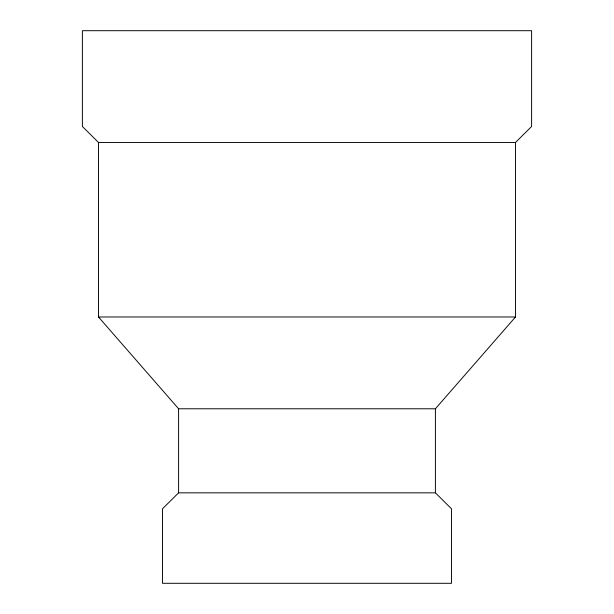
<?xml version="1.0" encoding="UTF-8"?>
<svg xmlns="http://www.w3.org/2000/svg" width="614" height="614" viewBox="0 0 614 614"><rect width="100%" height="100%" fill="white"/><g stroke="black" fill="none" stroke-linecap="round" stroke-linejoin="round"><path stroke-width="0.92" d="M178.597 492.835L435.403 492.835L451.505 508.799L451.505 583.3L162.495 583.3L162.495 508.799L178.597 492.835L178.597 408.778L98.493 316.977L98.493 142.456L82.391 126.492L82.391 30.7L531.609 30.7L531.609 126.492L515.507 142.456L98.493 142.456M435.403 492.835L435.403 408.778L515.507 316.977L515.507 142.456M98.493 316.977L515.507 316.977M178.597 408.778L435.403 408.778"/></g></svg>
